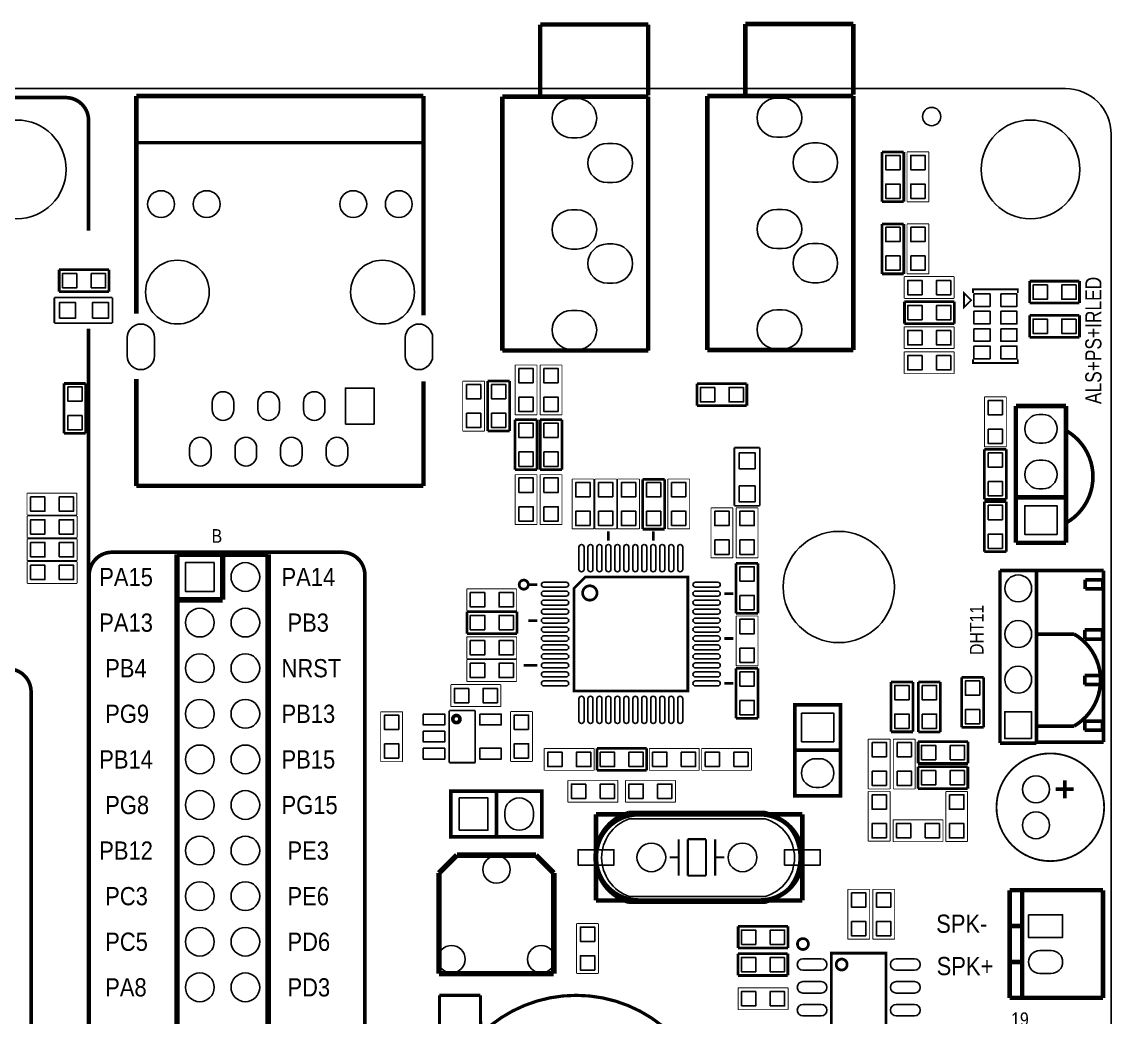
# Model space of a CAD drawing. Extents: x -6 to 176, y 0 to 129.
# Drawn here: x 115.3 to 176, y 73.3 to 128.7 of the extents above; entities that cross this region are included whole.
import ezdxf

# ---------------------------------------------------------------- set-up
doc = ezdxf.new("R2010")
doc.units = 0
for name, color, linetype in [('BG_OUTLINE', 3, 'CONTINUOUS'), ('BG_SILKSCREEN_TOP', 85, 'CONTINUOUS'), ('PG_SILKSCREEN_TOP', 85, 'CONTINUOUS'), ('PIN_TOP', 69, 'CONTINUOUS')]:
    doc.layers.add(name, color=color, linetype=linetype)

msp = doc.modelspace()

# ---------------------------------------------------------------- linework, layer by layer
at = {"layer": 'BG_OUTLINE'}
msp.add_lwpolyline([(0, 2.54, 0.414214), (2.54, 0), (173.459902, 0, 0.414214), (175.999902, 2.54), (175.999902, 122.460004, 0.414214), (173.459902, 125.000004), (2.54, 125.000004, 0.414214), (0, 122.460004)], format="xyb", close=True, dxfattribs=at)
at = {"layer": 'BG_SILKSCREEN_TOP', "const_width": 0.2032}
for points in [[(119.000016, 117.094), (119.000016, 123.229878, 0.414214), (117.730016, 124.499878), (58.269886, 124.499878, 0.414214), (56.999886, 123.229878)], [(113.195862, 0.4064), (117.730016, 0.4064, 0.414214), (119.000016, 1.6764), (119.000016, 111.633)], [(173.49851, 105.942384, -0.578194), (173.49851, 100.811584)], [(134.401306, 92.456), (134.401306, 97.899474, 0.414214), (133.131306, 99.169474), (120.304306, 99.169474, 0.414214), (119.034306, 97.899474), (119.034306, 24.112474, 0.414214), (120.304306, 22.842474), (124.368306, 22.842474)], [(173.923706, 94.615, -0.578194), (173.923706, 89.4842)], [(60.169552, 0.4064), (114.525552, 0.4064, 0.414214), (115.795552, 1.6764), (115.795552, 91.399106, 0.414214), (114.525552, 92.669106), (108.077, 92.669106)], [(124.368306, 22.842474), (133.131306, 22.842474, 0.414214), (134.401306, 24.112474), (134.401306, 92.456)]]:
    msp.add_lwpolyline(points, format="xyb", dxfattribs=at)
for points in [[(171.831, 88.594946), (171.831, 98.145346)], [(171.831, 98.145346), (175.5775, 98.145346)], [(175.5775, 98.145346), (175.5775, 88.594946)], [(174.552102, 97.129346), (174.552102, 97.637346)], [(174.552102, 97.637346), (175.536098, 97.637346)], [(175.536098, 97.129346), (174.552102, 97.129346)], [(175.536098, 97.637346), (175.536098, 97.129346)], [(174.526702, 94.335346), (174.526702, 94.843346)], [(174.526702, 94.843346), (175.510698, 94.843346)], [(175.510698, 94.843346), (175.510698, 94.335346)], [(171.839382, 89.4842), (171.839382, 94.615)], [(171.839382, 94.615), (173.923706, 94.615)], [(175.510698, 94.335346), (174.526702, 94.335346)], [(174.526702, 91.795346), (174.526702, 92.303346)], [(174.526702, 92.303346), (175.510698, 92.303346)], [(175.510698, 92.303346), (175.510698, 91.795346)], [(175.510698, 91.795346), (174.526702, 91.795346)], [(173.923706, 89.4842), (171.839382, 89.4842)], [(174.526702, 89.255346), (174.526702, 89.763346)], [(174.526702, 89.763346), (175.510698, 89.763346)], [(175.510698, 89.255346), (174.526702, 89.255346)], [(175.510698, 89.763346), (175.510698, 89.255346)], [(175.5775, 88.594946), (171.831, 88.594946)]]:
    msp.add_lwpolyline(points, dxfattribs=at)
at = {"layer": 'PG_SILKSCREEN_TOP'}
for points, const_width in [([(150.192232, 128.57099), (144.172432, 128.57099)], 0.254), ([(144.172432, 128.57099), (144.172432, 124.63399)], 0.254), ([(150.192232, 124.63399), (150.192232, 128.57099)], 0.254), ([(161.622232, 128.59639), (155.602432, 128.59639)], 0.254), ([(155.602432, 128.59639), (155.602432, 124.65939)], 0.254), ([(161.622232, 124.65939), (161.622232, 128.59639)], 0.254), ([(121.667016, 112.462056), (121.667016, 124.584968)], 0.254), ([(121.667016, 124.584968), (137.666984, 124.584968)], 0.254), ([(137.666984, 124.584968), (137.666984, 112.368076)], 0.254), ([(142.064232, 110.40999), (142.064232, 124.55779)], 0.254), ([(142.064232, 124.55779), (150.192232, 124.55779)], 0.254), ([(150.192232, 124.55779), (150.192232, 110.40999)], 0.254), ([(153.494232, 110.43539), (153.494232, 124.58319)], 0.254), ([(153.494232, 124.58319), (161.622232, 124.58319)], 0.254), ([(161.622232, 124.58319), (161.622232, 110.43539)], 0.254), ([(121.667016, 121.990104), (137.666984, 121.990104)], 0.199898), ([(163.2204, 118.694962), (163.2204, 121.476262)], 0.1524), ([(163.2204, 121.476262), (164.4396, 121.476262)], 0.1524), ([(164.4396, 121.476262), (164.4396, 118.694962)], 0.1524), ([(164.6174, 121.476262), (165.8366, 121.476262)], 0.0508), ([(164.6174, 118.694962), (164.6174, 121.476262)], 0.0508), ([(165.8366, 121.476262), (165.8366, 118.694962)], 0.0508), ([(164.4396, 118.694962), (163.2204, 118.694962)], 0.1524), ([(165.8366, 118.694962), (164.6174, 118.694962)], 0.0508), ([(163.2204, 114.681), (163.2204, 117.4623)], 0.1524), ([(163.2204, 117.4623), (164.4396, 117.4623)], 0.1524), ([(164.4396, 117.4623), (164.4396, 114.681)], 0.1524), ([(164.6174, 117.4623), (165.8366, 117.4623)], 0.0508), ([(164.6174, 114.681), (164.6174, 117.4623)], 0.0508), ([(165.8366, 117.4623), (165.8366, 114.681)], 0.0508), ([(117.3607, 114.9096), (120.142, 114.9096)], 0.1524), ([(117.3607, 113.6904), (117.3607, 114.9096)], 0.1524), ([(120.142, 114.9096), (120.142, 113.6904)], 0.1524), ([(164.4396, 114.681), (163.2204, 114.681)], 0.1524), ([(164.465, 114.5286), (167.2463, 114.5286)], 0.0508), ([(164.465, 113.3094), (164.465, 114.5286)], 0.0508), ([(165.8366, 114.681), (164.6174, 114.681)], 0.0508), ([(167.2463, 114.5286), (167.2463, 113.3094)], 0.0508), ([(171.45, 113.0554), (171.45, 114.2746)], 0.1524), ([(171.45, 114.2746), (174.2313, 114.2746)], 0.1524), ([(174.2313, 114.2746), (174.2313, 113.0554)], 0.1524), ([(120.142, 113.6904), (117.3607, 113.6904)], 0.1524), ([(168.19499, 113.214912), (167.79494, 113.614962), (167.79494, 112.815116), (168.19499, 113.214912)], 0.100076), ([(170.794934, 113.614962), (170.794934, 113.815114), (168.295066, 113.815114), (168.295066, 113.614962)], 0.100076), ([(117.094508, 111.9378), (117.094508, 113.3602)], 0.100076), ([(117.094508, 113.3602), (120.3325, 113.3602)], 0.100076), ([(120.3325, 113.3602), (120.3325, 111.9378)], 0.100076), ([(164.4777, 113.1316), (167.259, 113.1316)], 0.1524), ([(164.4777, 111.9124), (164.4777, 113.1316)], 0.1524), ([(167.2463, 113.3094), (164.465, 113.3094)], 0.0508), ([(167.259, 113.1316), (167.259, 111.9124)], 0.1524), ([(174.2313, 113.0554), (171.45, 113.0554)], 0.1524), ([(171.45, 111.1504), (171.45, 112.3696)], 0.1524), ([(171.45, 112.3696), (174.2313, 112.3696)], 0.1524), ([(174.2313, 112.3696), (174.2313, 111.1504)], 0.1524), ([(120.3325, 111.9378), (117.094508, 111.9378)], 0.100076), ([(167.259, 111.9124), (164.4777, 111.9124)], 0.1524), ([(164.465, 111.7346), (167.2463, 111.7346)], 0.0508), ([(164.465, 110.5154), (164.465, 111.7346)], 0.0508), ([(167.2463, 111.7346), (167.2463, 110.5154)], 0.0508), ([(174.2313, 111.1504), (171.45, 111.1504)], 0.1524), ([(150.192232, 110.40999), (142.064232, 110.40999)], 0.254), ([(161.622232, 110.43539), (153.494232, 110.43539)], 0.254), ([(167.2463, 110.5154), (164.465, 110.5154)], 0.0508), ([(164.465, 110.3376), (167.2463, 110.3376)], 0.0508), ([(164.465, 109.1184), (164.465, 110.3376)], 0.0508), ([(167.2463, 110.3376), (167.2463, 109.1184)], 0.0508), ([(170.794934, 109.914944), (170.794934, 109.715046), (168.295066, 109.715046), (168.295066, 109.914944)], 0.100076), ([(142.7734, 106.8197), (142.7734, 109.601)], 0.0508), ([(142.7734, 109.601), (143.9926, 109.601)], 0.0508), ([(143.9926, 109.601), (143.9926, 106.8197)], 0.0508), ([(144.1704, 106.8197), (144.1704, 109.601)], 0.0508), ([(144.1704, 109.601), (145.3896, 109.601)], 0.0508), ([(145.3896, 109.601), (145.3896, 106.8197)], 0.0508), ([(121.667016, 108.817918), (121.667016, 102.87)], 0.254), ([(137.666984, 102.87), (137.666984, 108.687108)], 0.254), ([(139.8524, 108.6993), (141.0716, 108.6993)], 0.0508), ([(139.8524, 105.918), (139.8524, 108.6993)], 0.0508), ([(141.0716, 108.6993), (141.0716, 105.918)], 0.0508), ([(141.2494, 105.9307), (141.2494, 108.712)], 0.1524), ([(141.2494, 108.712), (142.4686, 108.712)], 0.1524), ([(142.4686, 108.712), (142.4686, 105.9307)], 0.1524), ([(167.2463, 109.1184), (164.465, 109.1184)], 0.0508), ([(117.6274, 108.5723), (118.8466, 108.5723)], 0.1524), ([(117.6274, 105.791), (117.6274, 108.5723)], 0.1524), ([(118.8466, 108.5723), (118.8466, 105.791)], 0.1524), ([(152.908, 107.3404), (152.908, 108.5596)], 0.1524), ([(152.908, 108.5596), (155.6893, 108.5596)], 0.1524), ([(155.6893, 108.5596), (155.6893, 107.3404)], 0.1524), ([(168.9354, 107.823), (170.1546, 107.823)], 0.0508), ([(168.9354, 105.0417), (168.9354, 107.823)], 0.0508), ([(170.1546, 107.823), (170.1546, 105.0417)], 0.0508), ([(155.6893, 107.3404), (152.908, 107.3404)], 0.1524), ([(170.684952, 99.695), (170.684952, 107.315)], 0.254), ([(170.684952, 107.315), (173.485048, 107.315)], 0.254), ([(173.485048, 107.315), (173.485048, 99.695)], 0.254), ([(142.7734, 106.553), (143.9926, 106.553)], 0.1524), ([(142.7734, 103.7717), (142.7734, 106.553)], 0.1524), ([(143.9926, 106.8197), (142.7734, 106.8197)], 0.0508), ([(143.9926, 106.553), (143.9926, 103.7717)], 0.1524), ([(144.1704, 106.553), (145.3896, 106.553)], 0.1524), ([(144.1704, 103.7717), (144.1704, 106.553)], 0.1524), ([(145.3896, 106.8197), (144.1704, 106.8197)], 0.0508), ([(145.3896, 106.553), (145.3896, 103.7717)], 0.1524), ([(118.8466, 105.791), (117.6274, 105.791)], 0.1524), ([(141.0716, 105.918), (139.8524, 105.918)], 0.0508), ([(142.4686, 105.9307), (141.2494, 105.9307)], 0.1524), ([(170.1546, 105.0417), (168.9354, 105.0417)], 0.0508), ([(154.9908, 104.996996), (156.4132, 104.996996)], 0.100076), ([(154.9908, 101.759004), (154.9908, 104.996996)], 0.100076), ([(156.4132, 104.996996), (156.4132, 101.759004)], 0.100076), ([(168.9354, 102.1207), (168.9354, 104.902)], 0.1524), ([(168.9354, 104.902), (170.1546, 104.902)], 0.1524), ([(170.1546, 104.902), (170.1546, 102.1207)], 0.1524), ([(143.9926, 103.7717), (142.7734, 103.7717)], 0.1524), ([(145.3896, 103.7717), (144.1704, 103.7717)], 0.1524), ([(142.7734, 100.711), (142.7734, 103.4923)], 0.0508), ([(142.7734, 103.4923), (143.9926, 103.4923)], 0.0508), ([(143.9926, 103.4923), (143.9926, 100.711)], 0.0508), ([(144.1704, 100.711), (144.1704, 103.4923)], 0.0508), ([(144.1704, 103.4923), (145.3896, 103.4923)], 0.0508), ([(145.3896, 103.4923), (145.3896, 100.711)], 0.0508), ([(145.9484, 100.4697), (145.9484, 103.251)], 0.0508), ([(145.9484, 103.251), (147.1676, 103.251)], 0.0508), ([(147.1676, 103.251), (147.1676, 100.4697)], 0.0508), ([(147.2184, 100.4697), (147.2184, 103.251)], 0.0508), ([(147.2184, 103.251), (148.4376, 103.251)], 0.0508), ([(148.4376, 103.251), (148.4376, 100.4697)], 0.0508), ([(148.4884, 100.4697), (148.4884, 103.251)], 0.0508), ([(148.4884, 103.251), (149.7076, 103.251)], 0.0508), ([(149.7076, 103.251), (149.7076, 100.4697)], 0.0508), ([(149.8854, 103.2383), (151.1046, 103.2383)], 0.1524), ([(149.8854, 100.457), (149.8854, 103.2383)], 0.1524), ([(151.1046, 103.2383), (151.1046, 100.457)], 0.1524), ([(151.2824, 100.4697), (151.2824, 103.251)], 0.0508), ([(151.2824, 103.251), (152.5016, 103.251)], 0.0508), ([(152.5016, 103.251), (152.5016, 100.4697)], 0.0508), ([(121.667016, 102.87), (137.666984, 102.87)], 0.254), ([(115.57, 101.2444), (115.57, 102.4636)], 0.0508), ([(115.57, 102.4636), (118.3513, 102.4636)], 0.0508), ([(118.3513, 102.4636), (118.3513, 101.2444)], 0.0508), ([(170.1546, 102.1207), (168.9354, 102.1207)], 0.1524), ([(168.9354, 99.1997), (168.9354, 101.981)], 0.1524), ([(168.9354, 101.981), (170.1546, 101.981)], 0.1524), ([(170.1546, 101.981), (170.1546, 99.1997)], 0.1524), ([(173.485048, 102.235), (170.684952, 102.235)], 0.254), ([(153.6954, 101.6381), (154.9146, 101.6381)], 0.0508), ([(153.6954, 98.8568), (153.6954, 101.6381)], 0.0508), ([(154.9146, 101.6381), (154.9146, 98.8568)], 0.0508), ([(156.4132, 101.759004), (154.9908, 101.759004)], 0.100076), ([(155.0924, 101.6381), (156.3116, 101.6381)], 0.0508), ([(155.0924, 98.8568), (155.0924, 101.6381)], 0.0508), ([(156.3116, 101.6381), (156.3116, 98.8568)], 0.0508), ([(118.3513, 101.2444), (115.57, 101.2444)], 0.0508), ([(115.5827, 101.1936), (118.364, 101.1936)], 0.0508), ([(115.5827, 99.9744), (115.5827, 101.1936)], 0.0508), ([(118.364, 101.1936), (118.364, 99.9744)], 0.0508), ([(143.9926, 100.711), (142.7734, 100.711)], 0.0508), ([(145.3896, 100.711), (144.1704, 100.711)], 0.0508), ([(147.1676, 100.4697), (145.9484, 100.4697)], 0.0508), ([(148.4376, 100.4697), (147.2184, 100.4697)], 0.0508), ([(147.975066, 99.822), (147.975066, 100.33)], 0.1524), ([(149.7076, 100.4697), (148.4884, 100.4697)], 0.0508), ([(151.1046, 100.457), (149.8854, 100.457)], 0.1524), ([(150.474934, 99.822), (150.474934, 100.33)], 0.1524), ([(152.5016, 100.4697), (151.2824, 100.4697)], 0.0508), ([(118.364, 99.9744), (115.5827, 99.9744)], 0.0508), ([(115.5827, 99.9236), (118.364, 99.9236)], 0.0508), ([(115.5827, 98.7044), (115.5827, 99.9236)], 0.0508), ([(118.364, 99.9236), (118.364, 98.7044)], 0.0508), ([(173.485048, 99.695), (170.684952, 99.695)], 0.254), ([(123.929902, 99.06), (129.009902, 99.06)], 0.3048), ([(123.929902, 22.86), (123.929902, 99.06)], 0.3048), ([(126.469902, 96.52), (126.469902, 99.06)], 0.3048), ([(129.009902, 99.06), (129.009902, 22.86)], 0.3048), ([(170.1546, 99.1997), (168.9354, 99.1997)], 0.1524), ([(118.364, 98.7044), (115.5827, 98.7044)], 0.0508), ([(115.5827, 97.4344), (115.5827, 98.6536)], 0.0508), ([(115.5827, 98.6536), (118.364, 98.6536)], 0.0508), ([(118.364, 98.6536), (118.364, 97.4344)], 0.0508), ([(154.9146, 98.8568), (153.6954, 98.8568)], 0.0508), ([(155.0924, 98.54946), (156.3116, 98.54946)], 0.1524), ([(155.0924, 95.76816), (155.0924, 98.54946)], 0.1524), ([(156.3116, 98.8568), (155.0924, 98.8568)], 0.0508), ([(156.3116, 98.54946), (156.3116, 95.76816)], 0.1524), ([(146.05, 91.44), (152.4, 91.44), (152.4, 97.79), (146.685, 97.79), (146.05, 97.155), (146.05, 91.44)], 0.1524), ([(171.831, 98.160078), (169.799, 98.160078)], 0.199898), ([(169.799, 98.160078), (169.799, 88.535002)], 0.199898), ([(171.831, 88.535002), (171.831, 98.160078)], 0.199898), ([(118.364, 97.4344), (115.5827, 97.4344)], 0.0508), ([(144.018, 97.365058), (143.51, 97.365058)], 0.1524), ([(123.929902, 96.52), (126.469902, 96.52)], 0.3048), ([(140.081, 95.9104), (140.081, 97.1296)], 0.0508), ([(140.081, 97.1296), (142.8623, 97.1296)], 0.0508), ([(142.8623, 97.1296), (142.8623, 95.9104)], 0.0508), ([(154.432, 96.864932), (154.94, 96.864932)], 0.1524), ([(140.0937, 94.6404), (140.0937, 95.8596)], 0.1524), ([(140.0937, 95.8596), (142.875, 95.8596)], 0.1524), ([(142.8623, 95.9104), (140.081, 95.9104)], 0.0508), ([(142.875, 95.8596), (142.875, 94.6404)], 0.1524), ([(144.018, 95.365062), (143.51, 95.365062)], 0.1524), ([(156.3116, 95.76816), (155.0924, 95.76816)], 0.1524), ([(155.0924, 92.837), (155.0924, 95.6183)], 0.0508), ([(155.0924, 95.6183), (156.3116, 95.6183)], 0.0508), ([(156.3116, 95.6183), (156.3116, 92.837)], 0.0508), ([(142.875, 94.6404), (140.0937, 94.6404)], 0.1524), ([(140.081, 93.2434), (140.081, 94.4626)], 0.0508), ([(140.081, 94.4626), (142.8623, 94.4626)], 0.0508), ([(142.8623, 94.4626), (142.8623, 93.2434)], 0.0508), ([(154.432, 94.365064), (154.94, 94.365064)], 0.1524), ([(142.8623, 93.2434), (140.081, 93.2434)], 0.0508), ([(140.081, 91.9734), (140.081, 93.1926)], 0.0508), ([(140.081, 93.1926), (142.8623, 93.1926)], 0.0508), ([(142.8623, 93.1926), (142.8623, 91.9734)], 0.0508), ([(144.018, 92.86494), (143.256, 92.86494)], 0.1524), ([(155.0924, 92.6973), (156.3116, 92.6973)], 0.1524), ([(155.0924, 89.916), (155.0924, 92.6973)], 0.1524), ([(156.3116, 92.837), (155.0924, 92.837)], 0.0508), ([(156.3116, 92.6973), (156.3116, 89.916)], 0.1524), ([(139.192, 90.5764), (139.192, 91.7956)], 0.0508), ([(139.192, 91.7956), (141.9733, 91.7956)], 0.0508), ([(142.8623, 91.9734), (140.081, 91.9734)], 0.0508), ([(141.9733, 91.7956), (141.9733, 90.5764)], 0.0508), ([(154.432, 91.864942), (154.94, 91.864942)], 0.1524), ([(163.7284, 91.948), (164.9476, 91.948)], 0.1524), ([(163.7284, 89.1667), (163.7284, 91.948)], 0.1524), ([(164.9476, 91.948), (164.9476, 89.1667)], 0.1524), ([(165.2524, 91.9353), (166.4716, 91.9353)], 0.1524), ([(165.2524, 89.154), (165.2524, 91.9353)], 0.1524), ([(166.4716, 91.9353), (166.4716, 89.154)], 0.1524), ([(167.6654, 89.4207), (167.6654, 92.202)], 0.1524), ([(167.6654, 92.202), (168.8846, 92.202)], 0.1524), ([(168.8846, 92.202), (168.8846, 89.4207)], 0.1524), ([(141.9733, 90.5764), (139.192, 90.5764)], 0.0508), ([(158.369, 90.678), (160.909, 90.678), (160.909, 85.598), (158.369, 85.598), (158.369, 90.678)], 0.2032), ([(135.2804, 87.503), (135.2804, 90.2843)], 0.0508), ([(135.2804, 90.2843), (136.4996, 90.2843)], 0.0508), ([(136.4996, 90.2843), (136.4996, 87.503)], 0.0508), ([(139.102084, 90.350086), (140.30198, 90.350086)], 0.1016), ([(139.102084, 87.449914), (139.102084, 90.350086)], 0.1016), ([(140.30198, 90.350086), (140.551916, 90.350086)], 0.1016), ([(140.551916, 90.350086), (140.551916, 87.449914)], 0.1016), ([(142.5194, 87.5157), (142.5194, 90.297)], 0.0508), ([(142.5194, 90.297), (143.7386, 90.297)], 0.0508), ([(143.7386, 90.297), (143.7386, 87.5157)], 0.0508), ([(156.3116, 89.916), (155.0924, 89.916)], 0.1524), ([(168.8846, 89.4207), (167.6654, 89.4207)], 0.1524), ([(162.4584, 85.979), (162.4584, 88.7603)], 0.0508), ([(162.4584, 88.7603), (163.6776, 88.7603)], 0.0508), ([(164.9476, 89.1667), (163.7284, 89.1667)], 0.1524), ([(163.6776, 88.7603), (163.6776, 85.979)], 0.0508), ([(163.8554, 85.979), (163.8554, 88.7603)], 0.0508), ([(163.8554, 88.7603), (165.0746, 88.7603)], 0.0508), ([(165.0746, 88.7603), (165.0746, 85.979)], 0.0508), ([(165.2397, 87.4014), (165.2397, 88.6206)], 0.1524), ([(165.2397, 88.6206), (168.021, 88.6206)], 0.1524), ([(166.4716, 89.154), (165.2524, 89.154)], 0.1524), ([(168.021, 88.6206), (168.021, 87.4014)], 0.1524), ([(144.399, 87.0204), (144.399, 88.2396)], 0.0508), ([(144.399, 88.2396), (147.1803, 88.2396)], 0.0508), ([(147.1803, 88.2396), (147.1803, 87.0204)], 0.0508), ([(147.3327, 87.0204), (147.3327, 88.2396)], 0.1524), ([(147.3327, 88.2396), (150.114, 88.2396)], 0.1524), ([(150.114, 88.2396), (150.114, 87.0204)], 0.1524), ([(150.2537, 88.2396), (153.035, 88.2396)], 0.0508), ([(150.2537, 87.0204), (150.2537, 88.2396)], 0.0508), ([(153.035, 88.2396), (153.035, 87.0204)], 0.0508), ([(153.1747, 88.2396), (155.956, 88.2396)], 0.0508), ([(153.1747, 87.0204), (153.1747, 88.2396)], 0.0508), ([(155.956, 88.2396), (155.956, 87.0204)], 0.0508), ([(158.369, 88.138), (160.909, 88.138)], 0.2032), ([(169.799, 88.535002), (171.831, 88.535002)], 0.199898), ([(136.4996, 87.503), (135.2804, 87.503)], 0.0508), ([(140.30198, 87.449914), (139.102084, 87.449914)], 0.1016), ([(140.551916, 87.449914), (140.30198, 87.449914)], 0.1016), ([(143.7386, 87.5157), (142.5194, 87.5157)], 0.0508), ([(168.021, 87.4014), (165.2397, 87.4014)], 0.1524), ([(147.1803, 87.0204), (144.399, 87.0204)], 0.0508), ([(150.114, 87.0204), (147.3327, 87.0204)], 0.1524), ([(153.035, 87.0204), (150.2537, 87.0204)], 0.0508), ([(155.956, 87.0204), (153.1747, 87.0204)], 0.0508), ([(165.227, 87.2236), (168.0083, 87.2236)], 0.1524), ([(165.227, 86.0044), (165.227, 87.2236)], 0.1524), ([(168.0083, 87.2236), (168.0083, 86.0044)], 0.1524), ([(145.7198, 85.2424), (145.7198, 86.4616)], 0.0508), ([(145.7198, 86.4616), (148.5011, 86.4616)], 0.0508), ([(148.5011, 86.4616), (148.5011, 85.2424)], 0.0508), ([(148.9329, 86.4616), (151.7142, 86.4616)], 0.0508), ([(148.9329, 85.2424), (148.9329, 86.4616)], 0.0508), ([(151.7142, 86.4616), (151.7142, 85.2424)], 0.0508), ([(173.408848, 85.468968), (173.408848, 86.468966)], 0.199898), ([(139.192, 83.312), (139.192, 85.852), (144.272, 85.852), (144.272, 83.312), (139.192, 83.312)], 0.2032), ([(141.732, 83.312), (141.732, 85.852)], 0.2032), ([(163.6776, 85.979), (162.4584, 85.979)], 0.0508), ([(162.4584, 85.852), (163.6776, 85.852)], 0.0508), ([(162.4584, 83.0707), (162.4584, 85.852)], 0.0508), ([(163.6776, 85.852), (163.6776, 83.0707)], 0.0508), ([(165.0746, 85.979), (163.8554, 85.979)], 0.0508), ([(168.0083, 86.0044), (165.227, 86.0044)], 0.1524), ([(166.7764, 85.8393), (167.9956, 85.8393)], 0.0508), ([(166.7764, 83.058), (166.7764, 85.8393)], 0.0508), ([(167.9956, 85.8393), (167.9956, 83.058)], 0.0508), ([(172.908976, 85.969094), (173.908974, 85.969094)], 0.199898), ([(148.5011, 85.2424), (145.7198, 85.2424)], 0.0508), ([(151.7142, 85.2424), (148.9329, 85.2424)], 0.0508), ([(147.284948, 84.569046), (158.785052, 84.569046)], 0.254), ([(147.284948, 79.768954), (147.284948, 84.569046)], 0.254), ([(149.098, 84.709), (156.718, 84.709)], 0.119888), ([(158.785052, 84.569046), (158.785052, 79.768954)], 0.254), ([(163.8427, 83.045554), (163.8427, 84.264754)], 0.0508), ([(163.8427, 84.264754), (166.624, 84.264754)], 0.0508), ([(166.624, 84.264754), (166.624, 83.045554)], 0.0508), ([(151.892, 83.185), (151.892, 81.153)], 0.119888), ([(153.416, 83.185), (152.4, 83.185)], 0.119888), ([(152.4, 83.185), (152.4, 81.153)], 0.119888), ([(153.416, 81.153), (153.416, 83.185)], 0.119888), ([(153.924, 83.185), (153.924, 81.153)], 0.119888), ([(163.6776, 83.0707), (162.4584, 83.0707)], 0.0508), ([(166.624, 83.045554), (163.8427, 83.045554)], 0.0508), ([(167.9956, 83.058), (166.7764, 83.058)], 0.0508), ([(138.532108, 81.29397), (139.532106, 82.293968)], 0.3048), ([(139.532106, 82.293968), (143.931894, 82.293968)], 0.3048), ([(143.931894, 82.293968), (144.931892, 81.29397)], 0.3048), ([(151.892, 82.169), (151.384, 82.169)], 0.119888), ([(153.924, 82.169), (154.432, 82.169)], 0.119888), ([(138.532108, 75.694032), (138.532108, 81.29397)], 0.3048), ([(144.931892, 81.29397), (144.931892, 75.694032)], 0.3048), ([(152.4, 81.153), (153.416, 81.153)], 0.119888), ([(161.3154, 77.6097), (161.3154, 80.391)], 0.0508), ([(161.3154, 80.391), (162.5346, 80.391)], 0.0508), ([(162.5346, 80.391), (162.5346, 77.6097)], 0.0508), ([(162.7124, 77.6097), (162.7124, 80.391)], 0.0508), ([(162.7124, 80.391), (163.9316, 80.391)], 0.0508), ([(163.9316, 80.391), (163.9316, 77.6097)], 0.0508), ([(170.339004, 80.342994), (170.339004, 74.343006)], 0.254), ([(175.538892, 80.342994), (170.339004, 80.342994)], 0.254), ([(171.039028, 80.342994), (171.039028, 74.343006)], 0.254), ([(175.538892, 74.343006), (175.538892, 80.342994)], 0.254), ([(158.785052, 79.768954), (147.284948, 79.768954)], 0.254), ([(149.098, 79.629), (156.718, 79.629)], 0.119888), ([(146.2024, 75.704954), (146.2024, 78.486254)], 0.0508), ([(146.2024, 78.486254), (147.4216, 78.486254)], 0.0508), ([(147.4216, 78.486254), (147.4216, 75.704954)], 0.0508), ([(155.2067, 77.1144), (155.2067, 78.3336)], 0.1524), ([(155.2067, 78.3336), (157.988, 78.3336)], 0.1524), ([(157.988, 78.3336), (157.988, 77.1144)], 0.1524), ([(171.039028, 78.342998), (170.339004, 78.342998)], 0.254), ([(157.988, 77.1144), (155.2067, 77.1144)], 0.1524), ([(162.5346, 77.6097), (161.3154, 77.6097)], 0.0508), ([(163.9316, 77.6097), (162.7124, 77.6097)], 0.0508), ([(155.194, 76.8096), (157.9753, 76.8096)], 0.1524), ([(155.194, 75.5904), (155.194, 76.8096)], 0.1524), ([(157.9753, 76.8096), (157.9753, 75.5904)], 0.1524), ([(163.449, 71.755), (163.449, 76.835), (160.401, 76.835), (160.401, 71.755), (163.449, 71.755)], 0.1524), ([(171.039028, 76.343002), (170.339004, 76.343002)], 0.254), ([(144.931892, 75.694032), (138.532108, 75.694032)], 0.3048), ([(147.4216, 75.704954), (146.2024, 75.704954)], 0.0508), ([(157.9753, 75.5904), (155.194, 75.5904)], 0.1524), ([(155.2067, 74.9046), (157.988, 74.9046)], 0.0508), ([(155.2067, 73.6854), (155.2067, 74.9046)], 0.0508), ([(157.988, 74.9046), (157.988, 73.6854)], 0.0508), ([(138.557, 66.8655), (138.557, 74.4855)], 0.1778), ([(138.557, 74.4855), (140.843, 74.4855)], 0.1778), ([(170.339004, 74.343006), (175.538892, 74.343006)], 0.254), ([(157.988, 73.6854), (155.2067, 73.6854)], 0.0508)]:
    msp.add_lwpolyline(points, dxfattribs=dict(at, const_width=const_width))
for points, const_width in [([(143.51, 97.365058, 0.999772), (143.002, 97.365058, 1.000228), (143.51, 97.365058)], 0.1524), ([(147.340574, 96.901, 1), (146.537426, 96.901, 1), (147.340574, 96.901)], 0.1524), ([(139.702032, 89.87536, 1), (139.302236, 89.87536, 1), (139.702032, 89.87536)], 0.2032), ([(175.605948, 84.963, 1), (169.60596, 84.963, 1), (175.605948, 84.963)], 0.1016), ([(149.098, 84.709, 0.75012), (149.098, 79.629)], 0.119888), ([(147.284948, 82.099658), (147.284948, 82.169, -0.414182), (149.615652, 84.569046)], 0.254), ([(156.385006, 84.569046, -0.414245), (158.785052, 82.238342)], 0.254), ([(156.718, 79.629, 0.75012), (156.718, 84.709)], 0.119888), ([(149.684994, 79.768954, -0.414182), (147.284948, 82.099658)], 0.254), ([(158.785052, 82.238342), (158.785052, 82.169, -0.414245), (156.454348, 79.768954)], 0.254), ([(159.121856, 77.343, 1), (158.512256, 77.343, 1), (159.121856, 77.343)], 0.1524), ([(161.280856, 76.2, 1), (160.671256, 76.2, 1), (161.280856, 76.2)], 0.1524), ([(140.843, 74.4855), (140.852652, 72.316594, -0.195864), (146.177, 74.4855, -0.38248), (153.75128, 67.69862)], 0.1778)]:
    msp.add_lwpolyline(points, format="xyb", dxfattribs=dict(at, const_width=const_width))
msp.add_lwpolyline([(149.13102, 84.315046), (156.706062, 84.315046, -0.759684), (156.706062, 79.992982), (149.13102, 79.992982, -0.709387)], format="xyb", close=True, dxfattribs=at)
at = {"layer": 'PIN_TOP'}
for points in [[(146.230594, 122.261884), (145.925794, 122.261884, -1), (145.925794, 124.446284), (146.230594, 124.446284, -1)], [(157.660594, 122.287284), (157.355794, 122.287284, -1), (157.355794, 124.471684), (157.660594, 124.471684, -1)], [(148.23059, 119.761762), (147.92579, 119.761762, -1), (147.92579, 121.946162), (148.23059, 121.946162, -1)], [(159.66059, 119.787162), (159.35579, 119.787162, -1), (159.35579, 121.971562), (159.66059, 121.971562, -1)], [(146.230594, 116.061744), (145.925794, 116.061744, -1), (145.925794, 118.246144), (146.230594, 118.246144, -1)], [(157.660594, 116.087144), (157.355794, 116.087144, -1), (157.355794, 118.271544), (157.660594, 118.271544, -1)], [(148.23059, 114.161824), (147.92579, 114.161824, -1), (147.92579, 116.346224), (148.23059, 116.346224, -1)], [(159.66059, 114.187224), (159.35579, 114.187224, -1), (159.35579, 116.371624), (159.66059, 116.371624, -1)], [(146.230594, 110.461806), (145.925794, 110.461806, -1), (145.925794, 112.646206), (146.230594, 112.646206, -1)], [(157.660594, 110.487206), (157.355794, 110.487206, -1), (157.355794, 112.671606), (157.660594, 112.671606, -1)], [(122.678952, 111.122968), (122.678952, 110.106968, -1), (121.154952, 110.106968), (121.154952, 111.122968, -1)], [(138.179048, 111.122968), (138.179048, 110.106968, -1), (136.655048, 110.106968), (136.655048, 111.122968, -1)], [(127.097028, 107.515025), (127.097028, 107.114975, -1), (125.897132, 107.114975), (125.897132, 107.515025, -1)], [(129.637028, 107.515025), (129.637028, 107.114975, -1), (128.437132, 107.114975), (128.437132, 107.515025, -1)], [(132.177028, 107.515025), (132.177028, 107.114975, -1), (130.977132, 107.114975), (130.977132, 107.515025, -1)], [(171.984924, 106.844973), (172.185076, 106.844973, -1), (172.185076, 105.245027), (171.984924, 105.245027, -1)], [(125.827028, 104.975025), (125.827028, 104.574975, -1), (124.627132, 104.574975), (124.627132, 104.975025, -1)], [(128.367028, 104.975025), (128.367028, 104.574975, -1), (127.167132, 104.574975), (127.167132, 104.975025, -1)], [(130.907028, 104.975025), (130.907028, 104.574975, -1), (129.707132, 104.574975), (129.707132, 104.975025, -1)], [(133.447028, 104.975025), (133.447028, 104.574975, -1), (132.247132, 104.574975), (132.247132, 104.975025, -1)], [(171.984924, 104.304973), (172.185076, 104.304973, -1), (172.185076, 102.705027), (171.984924, 102.705027, -1)], [(146.335242, 98.217736), (146.335242, 99.462336, -1), (146.614642, 99.462336), (146.614642, 98.217736, -1)], [(146.835368, 98.217736), (146.835368, 99.462336, -1), (147.114768, 99.462336), (147.114768, 98.217736, -1)], [(147.33524, 98.217736), (147.33524, 99.462336, -1), (147.61464, 99.462336), (147.61464, 98.217736, -1)], [(147.835366, 98.217736), (147.835366, 99.462336, -1), (148.114766, 99.462336), (148.114766, 98.217736, -1)], [(148.335238, 98.217736), (148.335238, 99.462336, -1), (148.614638, 99.462336), (148.614638, 98.217736, -1)], [(148.835364, 98.217736), (148.835364, 99.462336, -1), (149.114764, 99.462336), (149.114764, 98.217736, -1)], [(149.335236, 98.217736), (149.335236, 99.462336, -1), (149.614636, 99.462336), (149.614636, 98.217736, -1)], [(149.835362, 98.217736), (149.835362, 99.462336, -1), (150.114762, 99.462336), (150.114762, 98.217736, -1)], [(150.335234, 98.217736), (150.335234, 99.462336, -1), (150.614634, 99.462336), (150.614634, 98.217736, -1)], [(150.83536, 98.217736), (150.83536, 99.462336, -1), (151.11476, 99.462336), (151.11476, 98.217736, -1)], [(151.335232, 98.217736), (151.335232, 99.462336, -1), (151.614632, 99.462336), (151.614632, 98.217736, -1)], [(151.835358, 98.217736), (151.835358, 99.462336, -1), (152.114758, 99.462336), (152.114758, 98.217736, -1)], [(144.377664, 97.504758), (145.622264, 97.504758, -1), (145.622264, 97.225358), (144.377664, 97.225358, -1)], [(152.827736, 97.504758), (154.072336, 97.504758, -1), (154.072336, 97.225358), (152.827736, 97.225358, -1)], [(144.377664, 97.004632), (145.622264, 97.004632, -1), (145.622264, 96.725232), (144.377664, 96.725232, -1)], [(152.827736, 97.004632), (154.072336, 97.004632, -1), (154.072336, 96.725232), (152.827736, 96.725232, -1)], [(144.377664, 96.50476), (145.622264, 96.50476, -1), (145.622264, 96.22536), (144.377664, 96.22536, -1)], [(144.377664, 96.004634), (145.622264, 96.004634, -1), (145.622264, 95.725234), (144.377664, 95.725234, -1)], [(152.827736, 96.50476), (154.072336, 96.50476, -1), (154.072336, 96.22536), (152.827736, 96.22536, -1)], [(152.827736, 96.004634), (154.072336, 96.004634, -1), (154.072336, 95.725234), (152.827736, 95.725234, -1)], [(144.377664, 95.504762), (145.622264, 95.504762, -1), (145.622264, 95.225362), (144.377664, 95.225362, -1)], [(152.827736, 95.504762), (154.072336, 95.504762, -1), (154.072336, 95.225362), (152.827736, 95.225362, -1)], [(144.377664, 95.004636), (145.622264, 95.004636, -1), (145.622264, 94.725236), (144.377664, 94.725236, -1)], [(152.827736, 95.004636), (154.072336, 95.004636, -1), (154.072336, 94.725236), (152.827736, 94.725236, -1)], [(144.377664, 94.504764), (145.622264, 94.504764, -1), (145.622264, 94.225364), (144.377664, 94.225364, -1)], [(152.827736, 94.504764), (154.072336, 94.504764, -1), (154.072336, 94.225364), (152.827736, 94.225364, -1)], [(144.377664, 94.004638), (145.622264, 94.004638, -1), (145.622264, 93.725238), (144.377664, 93.725238, -1)], [(152.827736, 94.004638), (154.072336, 94.004638, -1), (154.072336, 93.725238), (152.827736, 93.725238, -1)], [(144.377664, 93.504766), (145.622264, 93.504766, -1), (145.622264, 93.225366), (144.377664, 93.225366, -1)], [(144.377664, 93.00464), (145.622264, 93.00464, -1), (145.622264, 92.72524), (144.377664, 92.72524, -1)], [(152.827736, 93.504766), (154.072336, 93.504766, -1), (154.072336, 93.225366), (152.827736, 93.225366, -1)], [(152.827736, 93.00464), (154.072336, 93.00464, -1), (154.072336, 92.72524), (152.827736, 92.72524, -1)], [(144.377664, 92.504768), (145.622264, 92.504768, -1), (145.622264, 92.225368), (144.377664, 92.225368, -1)], [(152.827736, 92.504768), (154.072336, 92.504768, -1), (154.072336, 92.225368), (152.827736, 92.225368, -1)], [(144.377664, 92.004642), (145.622264, 92.004642, -1), (145.622264, 91.725242), (144.377664, 91.725242, -1)], [(152.827736, 92.004642), (154.072336, 92.004642, -1), (154.072336, 91.725242), (152.827736, 91.725242, -1)], [(146.335242, 89.767664), (146.335242, 91.012264, -1), (146.614642, 91.012264), (146.614642, 89.767664, -1)], [(146.835368, 89.767664), (146.835368, 91.012264, -1), (147.114768, 91.012264), (147.114768, 89.767664, -1)], [(147.33524, 89.767664), (147.33524, 91.012264, -1), (147.61464, 91.012264), (147.61464, 89.767664, -1)], [(147.835366, 89.767664), (147.835366, 91.012264, -1), (148.114766, 91.012264), (148.114766, 89.767664, -1)], [(148.335238, 89.767664), (148.335238, 91.012264, -1), (148.614638, 91.012264), (148.614638, 89.767664, -1)], [(148.835364, 89.767664), (148.835364, 91.012264, -1), (149.114764, 91.012264), (149.114764, 89.767664, -1)], [(149.335236, 89.767664), (149.335236, 91.012264, -1), (149.614636, 91.012264), (149.614636, 89.767664, -1)], [(149.835362, 89.767664), (149.835362, 91.012264, -1), (150.114762, 91.012264), (150.114762, 89.767664, -1)], [(150.335234, 89.767664), (150.335234, 91.012264, -1), (150.614634, 91.012264), (150.614634, 89.767664, -1)], [(150.83536, 89.767664), (150.83536, 91.012264, -1), (151.11476, 91.012264), (151.11476, 89.767664, -1)], [(151.335232, 89.767664), (151.335232, 91.012264, -1), (151.614632, 91.012264), (151.614632, 89.767664, -1)], [(151.835358, 89.767664), (151.835358, 91.012264, -1), (152.114758, 91.012264), (152.114758, 89.767664, -1)], [(159.739076, 86.068027), (159.538924, 86.068027, -1), (159.538924, 87.667973), (159.739076, 87.667973, -1)], [(143.801973, 84.682076), (143.801973, 84.481924, -1), (142.202027, 84.481924), (142.202027, 84.682076, -1)], [(159.833056, 75.8825), (158.817056, 75.8825, -1), (158.817056, 76.5175), (159.833056, 76.5175, -1)], [(165.032944, 75.8825), (164.016944, 75.8825, -1), (164.016944, 76.5175), (165.032944, 76.5175, -1)], [(172.6565, 75.708002), (172.0215, 75.708002, -1), (172.0215, 76.978002), (172.6565, 76.978002, -1)], [(159.833056, 74.6125), (158.817056, 74.6125, -1), (158.817056, 75.2475), (159.833056, 75.2475, -1)], [(165.032944, 74.6125), (164.016944, 74.6125, -1), (164.016944, 75.2475), (165.032944, 75.2475, -1)], [(159.833056, 73.3425), (158.817056, 73.3425, -1), (158.817056, 73.9775), (159.833056, 73.9775, -1)], [(165.032944, 73.3425), (164.016944, 73.3425, -1), (164.016944, 73.9775), (165.032944, 73.9775, -1)]]:
    msp.add_lwpolyline(points, format="xyb", close=True, dxfattribs=at)
for points in [[(164.23005, 120.479312), (163.42995, 120.479312), (163.42995, 121.279412), (164.23005, 121.279412)], [(165.62705, 120.479058), (164.82695, 120.479058), (164.82695, 121.279158), (165.62705, 121.279158)], [(164.23005, 118.879112), (163.42995, 118.879112), (163.42995, 119.679212), (164.23005, 119.679212)], [(165.62705, 118.879112), (164.82695, 118.879112), (164.82695, 119.679212), (165.62705, 119.679212)], [(163.42995, 117.27815), (164.23005, 117.27815), (164.23005, 116.47805), (163.42995, 116.47805)], [(164.82695, 117.27815), (165.62705, 117.27815), (165.62705, 116.47805), (164.82695, 116.47805)], [(163.42995, 115.67795), (164.23005, 115.67795), (164.23005, 114.87785), (163.42995, 114.87785)], [(164.82695, 115.678204), (165.62705, 115.678204), (165.62705, 114.878104), (164.82695, 114.878104)], [(117.54485, 113.89995), (117.54485, 114.70005), (118.34495, 114.70005), (118.34495, 113.89995)], [(119.14505, 113.89995), (119.14505, 114.70005), (119.94515, 114.70005), (119.94515, 113.89995)], [(165.462204, 114.31905), (165.462204, 113.51895), (164.662104, 113.51895), (164.662104, 114.31905)], [(167.06215, 114.31905), (167.06215, 113.51895), (166.26205, 113.51895), (166.26205, 114.31905)], [(168.344977, 113.564924), (169.244899, 113.564924), (169.244899, 112.8649), (168.344977, 112.8649)], [(169.845101, 113.564924), (170.745023, 113.564924), (170.745023, 112.8649), (169.845101, 112.8649)], [(172.44695, 114.06505), (172.44695, 113.26495), (171.64685, 113.26495), (171.64685, 114.06505)], [(174.04715, 114.06505), (174.04715, 113.26495), (173.24705, 113.26495), (173.24705, 114.06505)], [(117.380004, 112.2045), (117.380004, 113.0935), (118.269004, 113.0935), (118.269004, 112.2045)], [(119.22125, 112.2045), (119.22125, 113.0935), (120.11025, 113.0935), (120.11025, 112.2045)], [(164.66185, 112.12195), (164.66185, 112.92205), (165.46195, 112.92205), (165.46195, 112.12195)], [(166.26205, 112.12195), (166.26205, 112.92205), (167.06215, 112.92205), (167.06215, 112.12195)], [(168.344977, 112.594898), (169.244899, 112.594898), (169.244899, 111.894874), (168.344977, 111.894874)], [(169.845101, 112.594898), (170.745023, 112.594898), (170.745023, 111.894874), (169.845101, 111.894874)], [(172.44695, 112.16005), (172.44695, 111.35995), (171.64685, 111.35995), (171.64685, 112.16005)], [(174.04715, 112.16005), (174.04715, 111.35995), (173.24705, 111.35995), (173.24705, 112.16005)], [(165.462204, 111.52505), (165.462204, 110.72495), (164.662104, 110.72495), (164.662104, 111.52505)], [(167.06215, 111.52505), (167.06215, 110.72495), (166.26205, 110.72495), (166.26205, 111.52505)], [(168.344977, 111.625126), (169.244899, 111.625126), (169.244899, 110.925102), (168.344977, 110.925102)], [(169.845101, 111.625126), (170.745023, 111.625126), (170.745023, 110.925102), (169.845101, 110.925102)], [(168.344977, 110.6551), (169.244899, 110.6551), (169.244899, 109.955076), (168.344977, 109.955076)], [(169.845101, 110.6551), (170.745023, 110.6551), (170.745023, 109.955076), (169.845101, 109.955076)], [(165.462204, 110.12805), (165.462204, 109.32795), (164.662104, 109.32795), (164.662104, 110.12805)], [(167.06215, 110.12805), (167.06215, 109.32795), (166.26205, 109.32795), (166.26205, 110.12805)], [(143.78305, 108.603796), (142.98295, 108.603796), (142.98295, 109.403896), (143.78305, 109.403896)], [(145.18005, 108.603796), (144.37995, 108.603796), (144.37995, 109.403896), (145.18005, 109.403896)], [(117.83695, 108.38815), (118.63705, 108.38815), (118.63705, 107.58805), (117.83695, 107.58805)], [(133.31698, 106.315002), (133.31698, 108.314998), (134.916926, 108.314998), (134.916926, 106.315002)], [(140.06195, 108.51515), (140.86205, 108.51515), (140.86205, 107.71505), (140.06195, 107.71505)], [(142.25905, 107.71505), (141.45895, 107.71505), (141.45895, 108.51515), (142.25905, 108.51515)], [(153.90495, 108.35005), (153.90495, 107.54995), (153.10485, 107.54995), (153.10485, 108.35005)], [(155.50515, 108.35005), (155.50515, 107.54995), (154.70505, 107.54995), (154.70505, 108.35005)], [(143.78305, 107.00385), (142.98295, 107.00385), (142.98295, 107.80395), (143.78305, 107.80395)], [(145.18005, 107.00385), (144.37995, 107.00385), (144.37995, 107.80395), (145.18005, 107.80395)], [(169.94505, 106.825796), (169.14495, 106.825796), (169.14495, 107.625896), (169.94505, 107.625896)], [(140.06195, 106.915204), (140.86205, 106.915204), (140.86205, 106.115104), (140.06195, 106.115104)], [(142.25905, 106.11485), (141.45895, 106.11485), (141.45895, 106.91495), (142.25905, 106.91495)], [(117.83695, 106.78795), (118.63705, 106.78795), (118.63705, 105.98785), (117.83695, 105.98785)], [(143.78305, 105.55605), (142.98295, 105.55605), (142.98295, 106.35615), (143.78305, 106.35615)], [(145.18005, 105.55605), (144.37995, 105.55605), (144.37995, 106.35615), (145.18005, 106.35615)], [(169.94505, 105.22585), (169.14495, 105.22585), (169.14495, 106.02595), (169.94505, 106.02595)], [(143.78305, 103.95585), (142.98295, 103.95585), (142.98295, 104.75595), (143.78305, 104.75595)], [(145.18005, 103.95585), (144.37995, 103.95585), (144.37995, 104.75595), (145.18005, 104.75595)], [(155.2575, 104.7115), (156.1465, 104.7115), (156.1465, 103.8225), (155.2575, 103.8225)], [(169.94505, 103.90505), (169.14495, 103.90505), (169.14495, 104.70515), (169.94505, 104.70515)], [(142.98295, 103.30815), (143.78305, 103.30815), (143.78305, 102.50805), (142.98295, 102.50805)], [(144.37995, 103.30815), (145.18005, 103.30815), (145.18005, 102.50805), (144.37995, 102.50805)], [(146.95805, 102.253796), (146.15795, 102.253796), (146.15795, 103.053896), (146.95805, 103.053896)], [(148.22805, 102.253796), (147.42795, 102.253796), (147.42795, 103.053896), (148.22805, 103.053896)], [(149.49805, 102.253796), (148.69795, 102.253796), (148.69795, 103.053896), (149.49805, 103.053896)], [(150.09495, 103.05415), (150.89505, 103.05415), (150.89505, 102.25405), (150.09495, 102.25405)], [(152.29205, 102.253796), (151.49195, 102.253796), (151.49195, 103.053896), (152.29205, 103.053896)], [(155.2575, 102.870254), (156.1465, 102.870254), (156.1465, 101.981254), (155.2575, 101.981254)], [(169.94505, 102.30485), (169.14495, 102.30485), (169.14495, 103.10495), (169.94505, 103.10495)], [(116.567204, 102.25405), (116.567204, 101.45395), (115.767104, 101.45395), (115.767104, 102.25405)], [(118.16715, 102.25405), (118.16715, 101.45395), (117.36705, 101.45395), (117.36705, 102.25405)], [(142.98295, 101.708204), (143.78305, 101.708204), (143.78305, 100.908104), (142.98295, 100.908104)], [(144.37995, 101.708204), (145.18005, 101.708204), (145.18005, 100.908104), (144.37995, 100.908104)], [(146.95805, 100.65385), (146.15795, 100.65385), (146.15795, 101.45395), (146.95805, 101.45395)], [(148.22805, 100.65385), (147.42795, 100.65385), (147.42795, 101.45395), (148.22805, 101.45395)], [(149.49805, 100.65385), (148.69795, 100.65385), (148.69795, 101.45395), (149.49805, 101.45395)], [(150.09495, 101.45395), (150.89505, 101.45395), (150.89505, 100.65385), (150.09495, 100.65385)], [(152.29205, 100.65385), (151.49195, 100.65385), (151.49195, 101.45395), (152.29205, 101.45395)], [(153.90495, 101.45395), (154.70505, 101.45395), (154.70505, 100.65385), (153.90495, 100.65385)], [(155.30195, 101.45395), (156.10205, 101.45395), (156.10205, 100.65385), (155.30195, 100.65385)], [(169.94505, 100.98405), (169.14495, 100.98405), (169.14495, 101.78415), (169.94505, 101.78415)], [(172.985049, 100.165027), (171.184951, 100.165027), (171.184951, 101.764973), (172.985049, 101.764973)], [(115.76685, 100.18395), (115.76685, 100.98405), (116.56695, 100.98405), (116.56695, 100.18395)], [(117.366796, 100.18395), (117.366796, 100.98405), (118.166896, 100.98405), (118.166896, 100.18395)], [(115.76685, 98.91395), (115.76685, 99.71405), (116.56695, 99.71405), (116.56695, 98.91395)], [(117.366796, 98.91395), (117.366796, 99.71405), (118.166896, 99.71405), (118.166896, 98.91395)], [(153.90495, 99.854004), (154.70505, 99.854004), (154.70505, 99.053904), (153.90495, 99.053904)], [(155.30195, 99.854004), (156.10205, 99.854004), (156.10205, 99.053904), (155.30195, 99.053904)], [(169.94505, 99.38385), (169.14495, 99.38385), (169.14495, 100.18395), (169.94505, 100.18395)], [(115.76685, 97.64395), (115.76685, 98.44405), (116.56695, 98.44405), (116.56695, 97.64395)], [(117.366796, 97.64395), (117.366796, 98.44405), (118.166896, 98.44405), (118.166896, 97.64395)], [(125.999875, 98.589973), (125.999875, 96.990027), (124.399929, 96.990027), (124.399929, 98.589973)], [(155.30195, 98.36531), (156.10205, 98.36531), (156.10205, 97.56521), (155.30195, 97.56521)], [(141.078204, 96.92005), (141.078204, 96.11995), (140.278104, 96.11995), (140.278104, 96.92005)], [(142.67815, 96.92005), (142.67815, 96.11995), (141.87805, 96.11995), (141.87805, 96.92005)], [(155.30195, 96.76511), (156.10205, 96.76511), (156.10205, 95.96501), (155.30195, 95.96501)], [(140.27785, 94.84995), (140.27785, 95.65005), (141.07795, 95.65005), (141.07795, 94.84995)], [(141.87805, 94.84995), (141.87805, 95.65005), (142.67815, 95.65005), (142.67815, 94.84995)], [(155.30195, 95.43415), (156.10205, 95.43415), (156.10205, 94.63405), (155.30195, 94.63405)], [(141.078204, 94.25305), (141.078204, 93.45295), (140.278104, 93.45295), (140.278104, 94.25305)], [(142.67815, 94.25305), (142.67815, 93.45295), (141.87805, 93.45295), (141.87805, 94.25305)], [(155.30195, 93.834204), (156.10205, 93.834204), (156.10205, 93.034104), (155.30195, 93.034104)], [(141.078204, 92.98305), (141.078204, 92.18295), (140.278104, 92.18295), (140.278104, 92.98305)], [(142.67815, 92.98305), (142.67815, 92.18295), (141.87805, 92.18295), (141.87805, 92.98305)], [(155.30195, 92.51315), (156.10205, 92.51315), (156.10205, 91.71305), (155.30195, 91.71305)], [(164.73805, 90.95105), (163.93795, 90.95105), (163.93795, 91.75115), (164.73805, 91.75115)], [(165.46195, 91.75115), (166.26205, 91.75115), (166.26205, 90.95105), (165.46195, 90.95105)], [(168.67505, 91.20505), (167.87495, 91.20505), (167.87495, 92.00515), (168.67505, 92.00515)], [(140.189204, 91.58605), (140.189204, 90.78595), (139.389104, 90.78595), (139.389104, 91.58605)], [(141.78915, 91.58605), (141.78915, 90.78595), (140.98905, 90.78595), (140.98905, 91.58605)], [(155.30195, 90.91295), (156.10205, 90.91295), (156.10205, 90.11285), (155.30195, 90.11285)], [(135.48995, 90.10015), (136.29005, 90.10015), (136.29005, 89.30005), (135.48995, 89.30005)], [(137.651998, 90.149934), (138.851894, 90.149934), (138.851894, 89.549986), (137.651998, 89.549986)], [(140.802106, 90.149934), (142.002002, 90.149934), (142.002002, 89.549986), (140.802106, 89.549986)], [(143.52905, 89.299796), (142.72895, 89.299796), (142.72895, 90.099896), (143.52905, 90.099896)], [(158.738951, 90.207973), (160.539049, 90.207973), (160.539049, 88.608027), (158.738951, 88.608027)], [(164.73805, 89.35085), (163.93795, 89.35085), (163.93795, 90.15095), (164.73805, 90.15095)], [(165.46195, 90.15095), (166.26205, 90.15095), (166.26205, 89.35085), (165.46195, 89.35085)], [(168.67505, 89.60485), (167.87495, 89.60485), (167.87495, 90.40495), (168.67505, 90.40495)], [(171.565062, 88.784938), (170.064938, 88.784938), (170.064938, 90.285062), (171.565062, 90.285062)], [(137.651998, 89.199974), (138.851894, 89.199974), (138.851894, 88.600026), (137.651998, 88.600026)], [(135.48995, 88.500204), (136.29005, 88.500204), (136.29005, 87.700104), (135.48995, 87.700104)], [(137.651998, 88.250014), (138.851894, 88.250014), (138.851894, 87.650066), (137.651998, 87.650066)], [(140.802106, 88.250014), (142.002002, 88.250014), (142.002002, 87.650066), (140.802106, 87.650066)], [(143.52905, 87.69985), (142.72895, 87.69985), (142.72895, 88.49995), (143.52905, 88.49995)], [(162.66795, 88.57615), (163.46805, 88.57615), (163.46805, 87.77605), (162.66795, 87.77605)], [(164.06495, 88.57615), (164.86505, 88.57615), (164.86505, 87.77605), (164.06495, 87.77605)], [(165.42385, 87.61095), (165.42385, 88.41105), (166.22395, 88.41105), (166.22395, 87.61095)], [(167.02405, 87.61095), (167.02405, 88.41105), (167.82415, 88.41105), (167.82415, 87.61095)], [(145.396204, 88.03005), (145.396204, 87.22995), (144.596104, 87.22995), (144.596104, 88.03005)], [(146.99615, 88.03005), (146.99615, 87.22995), (146.19605, 87.22995), (146.19605, 88.03005)], [(147.51685, 87.22995), (147.51685, 88.03005), (148.31695, 88.03005), (148.31695, 87.22995)], [(149.11705, 87.22995), (149.11705, 88.03005), (149.91715, 88.03005), (149.91715, 87.22995)], [(150.43785, 87.22995), (150.43785, 88.03005), (151.23795, 88.03005), (151.23795, 87.22995)], [(152.037796, 87.22995), (152.037796, 88.03005), (152.837896, 88.03005), (152.837896, 87.22995)], [(153.35885, 87.22995), (153.35885, 88.03005), (154.15895, 88.03005), (154.15895, 87.22995)], [(154.958796, 87.22995), (154.958796, 88.03005), (155.758896, 88.03005), (155.758896, 87.22995)], [(162.66795, 86.976204), (163.46805, 86.976204), (163.46805, 86.176104), (162.66795, 86.176104)], [(164.06495, 86.976204), (164.86505, 86.976204), (164.86505, 86.176104), (164.06495, 86.176104)], [(166.22395, 87.01405), (166.22395, 86.21395), (165.42385, 86.21395), (165.42385, 87.01405)], [(167.82415, 87.01405), (167.82415, 86.21395), (167.02405, 86.21395), (167.02405, 87.01405)], [(146.717004, 86.25205), (146.717004, 85.45195), (145.916904, 85.45195), (145.916904, 86.25205)], [(148.31695, 86.25205), (148.31695, 85.45195), (147.51685, 85.45195), (147.51685, 86.25205)], [(149.11705, 85.45195), (149.11705, 86.25205), (149.91715, 86.25205), (149.91715, 85.45195)], [(150.716996, 85.45195), (150.716996, 86.25205), (151.517096, 86.25205), (151.517096, 85.45195)], [(163.46805, 84.854796), (162.66795, 84.854796), (162.66795, 85.654896), (163.46805, 85.654896)], [(166.98595, 85.65515), (167.78605, 85.65515), (167.78605, 84.85505), (166.98595, 84.85505)], [(139.6619, 83.681824), (139.6619, 85.481922), (141.261846, 85.481922), (141.261846, 83.681824)], [(163.46805, 83.25485), (162.66795, 83.25485), (162.66795, 84.05495), (163.46805, 84.05495)], [(164.02685, 83.255104), (164.02685, 84.055204), (164.82695, 84.055204), (164.82695, 83.255104)], [(165.626796, 83.255104), (165.626796, 84.055204), (166.426896, 84.055204), (166.426896, 83.255104)], [(166.98595, 84.055204), (167.78605, 84.055204), (167.78605, 83.255104), (166.98595, 83.255104)], [(146.28495, 81.744058), (146.28495, 82.593942), (148.284946, 82.593942), (148.284946, 81.744058)], [(157.785054, 81.744058), (157.785054, 82.593942), (159.78505, 82.593942), (159.78505, 81.744058)], [(162.32505, 79.393796), (161.52495, 79.393796), (161.52495, 80.193896), (162.32505, 80.193896)], [(163.72205, 79.393796), (162.92195, 79.393796), (162.92195, 80.193896), (163.72205, 80.193896)], [(171.3865, 78.977998), (173.2915, 78.977998), (173.2915, 77.707998), (171.3865, 77.707998)], [(162.32505, 77.79385), (161.52495, 77.79385), (161.52495, 78.59395), (162.32505, 78.59395)], [(163.72205, 77.79385), (162.92195, 77.79385), (162.92195, 78.59395), (163.72205, 78.59395)], [(147.21205, 77.48905), (146.41195, 77.48905), (146.41195, 78.28915), (147.21205, 78.28915)], [(155.39085, 77.32395), (155.39085, 78.12405), (156.19095, 78.12405), (156.19095, 77.32395)], [(156.99105, 77.32395), (156.99105, 78.12405), (157.79115, 78.12405), (157.79115, 77.32395)], [(147.21205, 75.889104), (146.41195, 75.889104), (146.41195, 76.689204), (147.21205, 76.689204)], [(156.19095, 76.60005), (156.19095, 75.79995), (155.39085, 75.79995), (155.39085, 76.60005)], [(157.79115, 76.60005), (157.79115, 75.79995), (156.99105, 75.79995), (156.99105, 76.60005)], [(155.39085, 73.89495), (155.39085, 74.69505), (156.19095, 74.69505), (156.19095, 73.89495)], [(156.990796, 73.89495), (156.990796, 74.69505), (157.790896, 74.69505), (157.790896, 73.89495)]]:
    msp.add_lwpolyline(points, close=True, dxfattribs=at)
for centre, radius in [((165.989, 123.444), 0.508), ((115.000024, 120.499886), 2.750058), ((171.499784, 120.50014), 2.750058), ((123.041918, 118.564914), 0.750062), ((125.581918, 118.564914), 0.750062), ((133.752082, 118.564914), 0.750062), ((136.292082, 118.564914), 0.750062), ((123.952, 113.665), 1.778), ((135.382, 113.665), 1.778), ((160.81375, 97.234248), 3.099943), ((127.739902, 97.79), 0.799973), ((170.815, 97.155), 0.750062), ((125.199902, 95.25), 0.799973), ((127.739902, 95.25), 0.799973), ((170.815, 94.615), 0.750062), ((125.199902, 92.71), 0.799973), ((127.739902, 92.71), 0.799973), ((170.815, 92.075), 0.750062), ((125.199902, 90.17), 0.799973), ((127.739902, 90.17), 0.799973), ((125.199902, 87.63), 0.799973), ((127.739902, 87.63), 0.799973), ((171.805854, 85.962998), 0.750062), ((125.199902, 85.09), 0.799973), ((127.739902, 85.09), 0.799973), ((171.805854, 83.963002), 0.750062), ((125.199902, 82.55), 0.799973), ((127.739902, 82.55), 0.799973), ((150.368, 82.169), 0.799973), ((155.448, 82.169), 0.799973), ((141.732, 81.494122), 0.762), ((125.199902, 80.01), 0.799973), ((127.739902, 80.01), 0.799973), ((125.199902, 77.47), 0.799973), ((127.739902, 77.47), 0.799973), ((139.231878, 76.493878), 0.762), ((144.232122, 76.493878), 0.762), ((125.199902, 74.93), 0.799973), ((127.739902, 74.93), 0.799973)]:
    msp.add_circle(centre, radius, dxfattribs=at)

# ---------------------------------------------------------------- texts
at = {"layer": 'BG_SILKSCREEN_TOP'}
for s, height, width, p in [('ALS+PS+IRLED', 0.899922, 0.802992, (175.456088, 107.42549)), ('DHT11', 0.762, 0.866667, (168.8846, 93.4466))]:
    msp.add_text(s, height=height, rotation=90, dxfattribs=dict(at, width=width)).set_placement(p)
for s, height, width, p in [('B', 0.762, 0.866667, (125.857, 99.695)), ('PA15', 1.016, 0.9, (119.5959, 97.282)), ('PA14', 1.016, 0.9, (129.7559, 97.282)), ('PA13', 1.016, 0.9, (119.5959, 94.742)), ('PB3', 1.016, 0.9, (130.0861, 94.742)), ('PB4', 1.016, 0.9, (119.9261, 92.202)), ('NRST', 1.016, 0.9, (129.7559, 92.202)), ('PG9', 1.016, 0.9, (119.9261, 89.662)), ('PB13', 1.016, 0.9, (129.7559, 89.662)), ('PB14', 1.016, 0.9, (119.5959, 87.122)), ('PB15', 1.016, 0.9, (129.7559, 87.122)), ('PG8', 1.016, 0.9, (119.9261, 84.582)), ('PG15', 1.016, 0.9, (129.7559, 84.582)), ('PB12', 1.016, 0.9, (119.5959, 82.042)), ('PE3', 1.016, 0.9, (130.0861, 82.042)), ('PC3', 1.016, 0.9, (119.9261, 79.502)), ('PE6', 1.016, 0.9, (130.0861, 79.502)), ('SPK-', 1.016, 0.9, (166.24554, 77.967078)), ('PC5', 1.016, 0.9, (119.9261, 76.962)), ('PD6', 1.016, 0.9, (130.0861, 76.962)), ('SPK+', 1.016, 0.9, (166.27094, 75.607418)), ('PA8', 1.016, 0.9, (119.9261, 74.422)), ('PD3', 1.016, 0.9, (130.0861, 74.422)), ('19', 0.762, 0.866667, (170.4213, 72.771))]:
    msp.add_text(s, height=height, dxfattribs=dict(at, width=width)).set_placement(p)

doc.saveas('drawing.dxf')
